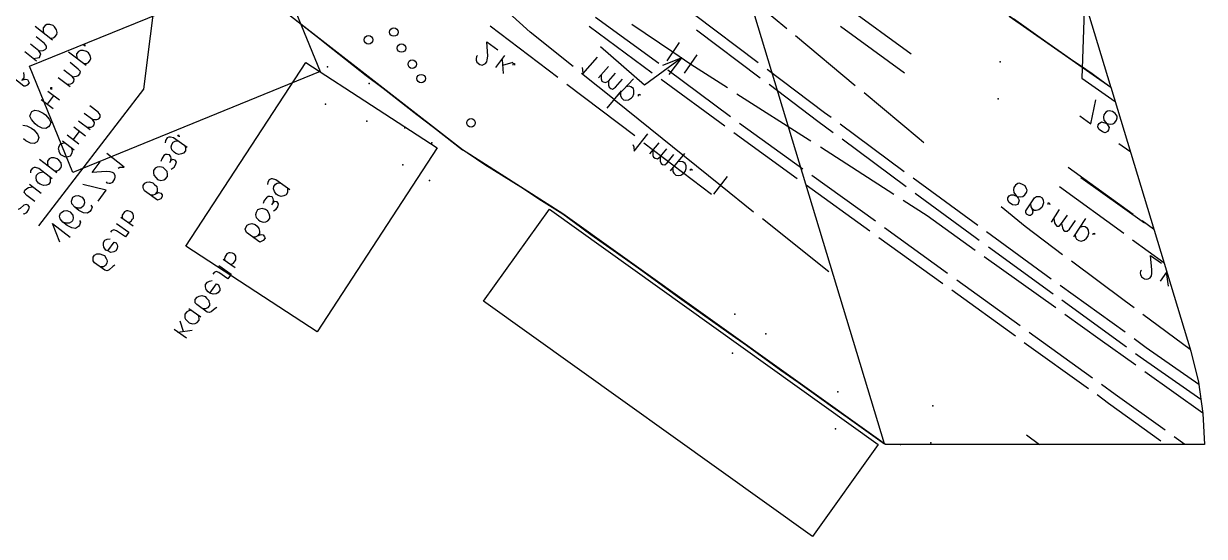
# Model space of a CAD drawing. Header units: metres. Extents: x 5 to 225, y 228 to 542.
# Drawn here: x 170.1 to 225.5, y 228.4 to 252.4 of the extents above; entities that cross this region are included whole.
import ezdxf

# ---------------------------------------------------------------- set-up
doc = ezdxf.new("R2010")
doc.units = ezdxf.units.M
for name, color, linetype in [('BOUNDARY', 7, 'Continuous'), ('BUILDING', 7, 'Continuous'), ('CURB', 7, 'Continuous'), ('ELECTR_CABLE', 7, 'Continuous'), ('GAS', 7, 'Continuous'), ('GRASS', 7, 'Continuous'), ('ROAD', 7, 'Continuous'), ('TREE', 7, 'Continuous'), ('WATER_PIPELINE', 7, 'Continuous')]:
    doc.layers.add(name, color=color, linetype=linetype)

# ---------------------------------------------------------------- blocks, each defined once
blk = doc.blocks.new('МОЛИНИЯ')
blk.add_circle((0, 0), 0.2)

msp = doc.modelspace()

# ---------------------------------------------------------------- linework, layer by layer
at = {"layer": 'BOUNDARY'}
msp.add_lwpolyline([(182.268, 253.054), (183.836, 251.818), (184.608, 251.222), (186.176, 249.986), (186.97, 249.39), (188.538, 248.153), (189.333, 247.557), (190.679, 246.498), (190.679, 246.498), (190.9, 246.365), (191.739, 245.813), (193.417, 244.753), (194.256, 244.202), (195.382, 243.495), (195.382, 243.495), (195.912, 243.098), (196.706, 242.524), (198.318, 241.376), (199.135, 240.802), (200.747, 239.632), (201.563, 239.058), (203.175, 237.91), (203.992, 237.336), (205.603, 236.165), (206.42, 235.591), (208.032, 234.443), (208.827, 233.869), (210.46, 232.699), (117.273, 540.497)], dxfattribs=at)
at = {"layer": 'BUILDING'}
for points in [[(184.012, 250.162), (172.422, 245.438), (170.392, 250.417), (181.983, 255.142)], [(189.497, 246.586), (183.871, 237.96), (177.72, 241.972), (183.345, 250.597)], [(194.759, 243.703), (210.173, 232.677), (207.087, 228.363), (191.673, 239.389)]]:
    msp.add_lwpolyline(points, close=True, dxfattribs=at)
at = {"layer": 'CURB'}
msp.add_lwpolyline([(221.069, 249.424), (220.616, 249.743), (220.196, 250.052), (219.6, 250.471), (219.159, 250.758), (218.563, 251.178), (218.143, 251.487), (217.547, 251.906), (217.106, 252.216), (216.51, 252.635)], dxfattribs=at)
at = {"layer": 'ELECTR_CABLE'}
for points in [[(205.89, 252.171), (204.61, 253.231), (204.61, 253.231), (203.087, 254.534)], [(195.868, 250.405), (193.859, 252.017), (193.859, 252.017), (192.865, 252.922)], [(208.672, 253.209), (211.719, 251.001)], [(199.886, 250.538), (196.927, 252.701)], [(198.627, 252.392), (200.548, 251.09)], [(201.563, 252.834), (204.544, 250.582)], [(191.982, 252.304), (195.161, 249.897)], [(199.576, 250.096), (196.618, 252.282)], [(201.652, 252.127), (204.632, 249.875)], [(209.092, 249.5), (206.288, 251.84)], [(211.41, 250.096), (208.407, 252.282)], [(191.386, 250.913), (191.342, 250.869), (191.342, 250.869), (191.32, 250.758), (191.32, 250.758), (191.32, 250.692), (191.32, 250.692), (191.364, 250.604), (191.364, 250.604), (191.496, 250.493), (191.496, 250.493), (191.607, 250.471), (191.607, 250.471), (191.673, 250.493), (191.673, 250.493), (191.761, 250.538), (191.761, 250.538), (191.827, 250.626), (191.827, 250.626), (191.849, 250.714), (191.849, 250.714), (191.872, 250.891), (191.872, 250.891), (191.827, 251.553), (191.827, 251.553), (192.335, 251.178)], [(200.371, 250.03), (200.967, 250.803), (200.967, 250.803), (199.223, 249.522), (199.223, 249.522), (197.148, 251.332)], [(200.835, 251.531), (200.261, 250.67)], [(192.247, 250.361), (192.666, 250.913)], [(192.6, 250.074), (192.556, 250.736)], [(196.287, 250.361), (196.309, 250.251), (196.309, 250.251), (196.331, 250.052), (196.331, 250.052), (197.016, 250.847)], [(200.967, 250.803), (200.062, 250.449)], [(200.548, 251.09), (201.387, 250.516)], [(201.674, 250.957), (201.078, 250.096)], [(192.578, 250.471), (193.064, 250.604)], [(193.064, 250.471), (193.064, 250.538), (193.064, 250.538), (193.13, 250.538), (193.13, 250.538), (193.13, 250.471)], [(197.06, 249.875), (197.523, 250.405)], [(203.241, 248.043), (200.305, 250.229)], [(201.387, 250.516), (203.109, 249.412)], [(204.963, 250.273), (207.657, 248.242), (207.657, 248.242), (207.966, 248.021)], [(197.788, 248.86), (196.265, 250.074)], [(197.192, 250.03), (197.192, 249.831), (197.192, 249.831), (197.214, 249.721), (197.214, 249.721), (197.28, 249.677), (197.28, 249.677), (197.391, 249.655), (197.391, 249.655), (197.523, 249.721), (197.523, 249.721), (197.854, 250.096)], [(197.523, 249.721), (197.523, 249.522), (197.523, 249.522), (197.567, 249.434), (197.567, 249.434), (197.634, 249.368), (197.634, 249.368), (197.722, 249.345), (197.722, 249.345), (197.854, 249.434), (197.854, 249.434), (198.186, 249.809)], [(197.987, 249.058), (198.693, 249.831)], [(202.976, 247.601), (199.996, 249.787)], [(195.581, 249.566), (198.76, 247.16)], [(198.119, 249.257), (197.457, 248.44)], [(198.097, 249.169), (198.097, 249.036), (198.097, 249.036), (198.141, 248.926), (198.141, 248.926), (198.23, 248.838), (198.23, 248.838), (198.34, 248.816), (198.34, 248.816), (198.473, 248.838), (198.473, 248.838), (198.605, 248.926), (198.605, 248.926), (198.671, 248.992), (198.671, 248.992), (198.715, 249.125), (198.715, 249.125), (198.715, 249.279), (198.715, 249.279), (198.693, 249.368), (198.693, 249.368), (198.583, 249.456), (198.583, 249.456), (198.495, 249.478), (198.495, 249.478), (198.362, 249.456)], [(198.936, 249.014), (198.936, 249.081), (198.936, 249.081), (199.002, 249.103), (199.002, 249.103), (199.002, 249.036)], [(203.55, 249.125), (206.928, 246.961), (206.928, 246.961), (207.016, 246.917)], [(205.052, 249.566), (207.348, 247.844), (207.348, 247.844), (208.054, 247.314)], [(212.315, 246.829), (212.094, 247.005), (212.094, 247.005), (209.511, 249.169)], [(197.788, 248.86), (202.778, 244.842)], [(206.641, 245.592), (203.661, 247.734)], [(208.385, 247.712), (211.388, 245.482)], [(177.786, 246.608), (177.146, 247.049), (177.146, 247.049), (176.992, 247.094), (176.992, 247.094), (176.925, 247.094), (176.925, 247.094), (176.837, 247.049), (176.837, 247.049), (176.771, 246.939), (176.771, 246.939), (176.749, 246.829)], [(177.676, 246.674), (177.698, 246.608), (177.698, 246.608), (177.698, 246.542), (177.698, 246.542), (177.698, 246.453), (177.698, 246.453), (177.61, 246.343), (177.61, 246.343), (177.521, 246.299), (177.521, 246.299), (177.389, 246.277), (177.389, 246.277), (177.257, 246.321), (177.257, 246.321), (177.168, 246.387), (177.168, 246.387), (177.058, 246.498), (177.058, 246.498), (177.036, 246.63), (177.036, 246.63), (177.058, 246.74), (177.058, 246.74), (177.124, 246.851), (177.124, 246.851), (177.212, 246.895), (177.212, 246.895), (177.345, 246.917)], [(177.433, 247.116), (177.367, 247.116), (177.367, 247.116), (177.345, 247.182), (177.345, 247.182), (177.411, 247.182)], [(198.671, 246.74), (198.715, 246.63), (198.715, 246.63), (198.738, 246.431), (198.738, 246.431), (199.378, 247.248)], [(206.376, 245.129), (203.396, 247.292)], [(208.474, 247.005), (211.476, 244.776)], [(199.179, 246.829), (202.358, 244.422)], [(199.466, 246.299), (199.908, 246.829)], [(199.599, 246.453), (199.599, 246.233), (199.599, 246.233), (199.643, 246.144), (199.643, 246.144), (199.709, 246.1), (199.709, 246.1), (199.819, 246.078), (199.819, 246.078), (199.952, 246.166), (199.952, 246.166), (200.261, 246.542)], [(200.437, 245.504), (201.1, 246.321)], [(207.458, 246.63), (210.902, 244.422)], [(177.014, 245.99), (177.036, 246.1), (177.036, 246.1), (177.014, 246.166), (177.014, 246.166), (176.947, 246.255), (176.947, 246.255), (176.837, 246.277), (176.837, 246.277), (176.771, 246.277), (176.771, 246.277), (176.683, 246.233), (176.683, 246.233), (176.594, 246.078), (176.594, 246.078), (176.55, 245.946)], [(177.036, 245.592), (177.168, 245.681), (177.168, 245.681), (177.234, 245.791), (177.234, 245.791), (177.279, 245.924), (177.279, 245.924), (177.212, 246.012), (177.212, 246.012), (177.102, 246.034), (177.102, 246.034), (177.014, 245.99), (177.014, 245.99), (176.947, 245.879)], [(199.952, 246.166), (199.952, 245.968), (199.952, 245.968), (199.996, 245.857), (199.996, 245.857), (200.062, 245.813), (200.062, 245.813), (200.173, 245.791), (200.173, 245.791), (200.283, 245.879), (200.283, 245.879), (200.592, 246.277)], [(200.548, 245.614), (200.548, 245.482), (200.548, 245.482), (200.592, 245.394), (200.592, 245.394), (200.68, 245.305), (200.68, 245.305), (200.791, 245.283), (200.791, 245.283), (200.923, 245.305), (200.923, 245.305), (201.056, 245.394), (201.056, 245.394), (201.122, 245.482), (201.122, 245.482), (201.166, 245.614), (201.166, 245.614), (201.166, 245.747), (201.166, 245.747), (201.122, 245.857), (201.122, 245.857), (201.011, 245.924), (201.011, 245.924), (200.923, 245.946), (200.923, 245.946), (200.791, 245.924)], [(176.771, 245.129), (176.859, 245.239), (176.859, 245.239), (176.859, 245.35), (176.859, 245.35), (176.837, 245.482), (176.837, 245.482), (176.727, 245.592), (176.727, 245.592), (176.66, 245.659), (176.66, 245.659), (176.506, 245.703), (176.506, 245.703), (176.373, 245.681), (176.373, 245.681), (176.285, 245.637), (176.285, 245.637), (176.197, 245.526), (176.197, 245.526), (176.197, 245.416), (176.197, 245.416), (176.219, 245.305), (176.219, 245.305), (176.329, 245.173), (176.329, 245.173), (176.396, 245.107), (176.396, 245.107), (176.55, 245.063), (176.55, 245.063), (176.683, 245.085), (176.683, 245.085), (176.771, 245.129)], [(201.365, 245.526), (201.365, 245.592), (201.365, 245.592), (201.431, 245.592), (201.431, 245.592), (201.431, 245.526)], [(203.087, 245.239), (202.446, 244.422)], [(210.041, 243.142), (207.061, 245.283)], [(211.807, 245.173), (214.832, 242.965)], [(219.07, 245.681), (222.117, 243.473)], [(222.647, 243.054), (219.667, 245.173)], [(176.064, 244.378), (176.197, 244.378), (176.197, 244.378), (176.285, 244.422), (176.285, 244.422), (176.44, 244.489), (176.44, 244.489), (176.55, 244.466), (176.55, 244.466), (176.616, 244.378), (176.616, 244.378), (176.616, 244.312), (176.616, 244.312), (176.55, 244.202), (176.55, 244.202), (176.462, 244.157), (176.462, 244.157), (176.396, 244.135), (176.396, 244.135), (175.777, 244.577), (175.777, 244.577), (175.733, 244.665), (175.733, 244.665), (175.711, 244.731), (175.711, 244.731), (175.711, 244.82), (175.711, 244.82), (175.799, 244.93), (175.799, 244.93), (175.888, 244.974), (175.888, 244.974), (176.02, 244.996), (176.02, 244.996), (176.175, 244.952), (176.175, 244.952), (176.241, 244.886), (176.241, 244.886), (176.351, 244.776), (176.351, 244.776), (176.373, 244.643), (176.373, 244.643), (176.373, 244.533), (176.373, 244.533), (176.285, 244.422)], [(182.599, 244.621), (181.937, 245.085), (181.937, 245.085), (181.782, 245.129), (181.782, 245.129), (181.716, 245.129), (181.716, 245.129), (181.628, 245.085), (181.628, 245.085), (181.562, 244.974), (181.562, 244.974), (181.54, 244.864)], [(182.467, 244.709), (182.489, 244.643), (182.489, 244.643), (182.489, 244.577), (182.489, 244.577), (182.489, 244.489), (182.489, 244.489), (182.423, 244.378), (182.423, 244.378), (182.312, 244.334), (182.312, 244.334), (182.18, 244.312), (182.18, 244.312), (182.047, 244.356), (182.047, 244.356), (181.959, 244.422), (181.959, 244.422), (181.871, 244.533), (181.871, 244.533), (181.827, 244.665), (181.827, 244.665), (181.849, 244.776), (181.849, 244.776), (181.915, 244.886), (181.915, 244.886), (182.003, 244.93), (182.003, 244.93), (182.136, 244.952)], [(202.778, 244.842), (204.323, 243.583)], [(209.776, 242.678), (206.796, 244.842)], [(221.676, 242.568), (218.673, 244.753)], [(181.804, 244.025), (181.827, 244.135), (181.827, 244.135), (181.804, 244.202), (181.804, 244.202), (181.76, 244.29), (181.76, 244.29), (181.65, 244.312), (181.65, 244.312), (181.584, 244.312), (181.584, 244.312), (181.495, 244.246), (181.495, 244.246), (181.385, 244.113), (181.385, 244.113), (181.341, 243.981)], [(181.827, 243.628), (181.959, 243.716), (181.959, 243.716), (182.025, 243.826), (182.025, 243.826), (182.069, 243.959), (182.069, 243.959), (182.003, 244.047), (182.003, 244.047), (181.893, 244.069), (181.893, 244.069), (181.804, 244.025), (181.804, 244.025), (181.738, 243.915)], [(211.344, 244.135), (212.469, 243.407), (212.469, 243.407), (214.721, 241.795)], [(211.895, 244.466), (214.721, 242.391), (214.721, 242.391), (214.898, 242.259)], [(175.005, 243.098), (175.071, 243.098), (175.071, 243.098), (175.159, 243.142), (175.159, 243.142), (175.225, 243.252), (175.225, 243.252), (175.27, 243.296), (175.27, 243.296), (175.27, 243.407), (175.27, 243.407), (175.248, 243.473), (175.248, 243.473), (175.203, 243.561), (175.203, 243.561), (175.115, 243.605), (175.115, 243.605), (175.005, 243.628), (175.005, 243.628), (174.938, 243.628), (174.938, 243.628), (174.85, 243.583), (174.85, 243.583), (174.74, 243.429), (174.74, 243.429), (174.74, 243.341), (174.74, 243.341), (174.762, 243.274)], [(181.562, 243.164), (181.65, 243.274), (181.65, 243.274), (181.65, 243.385), (181.65, 243.385), (181.628, 243.495), (181.628, 243.495), (181.54, 243.628), (181.54, 243.628), (181.451, 243.694), (181.451, 243.694), (181.297, 243.738), (181.297, 243.738), (181.164, 243.716), (181.164, 243.716), (181.076, 243.672), (181.076, 243.672), (181.01, 243.561), (181.01, 243.561), (180.988, 243.451), (180.988, 243.451), (181.01, 243.318), (181.01, 243.318), (181.12, 243.208), (181.12, 243.208), (181.208, 243.142), (181.208, 243.142), (181.341, 243.098), (181.341, 243.098), (181.473, 243.12), (181.473, 243.12), (181.562, 243.164)], [(218.806, 241.574), (217.061, 242.899), (217.061, 242.899), (215.936, 243.826)], [(174.475, 243.031), (175.049, 242.634), (175.049, 242.634), (174.894, 242.413), (174.894, 242.413), (174.475, 242.7), (174.475, 242.7), (174.342, 242.744), (174.342, 242.744), (174.232, 242.7), (174.232, 242.7), (174.188, 242.634)], [(175.248, 242.921), (174.674, 243.318)], [(180.855, 242.413), (180.988, 242.413), (180.988, 242.413), (181.076, 242.457), (181.076, 242.457), (181.253, 242.524), (181.253, 242.524), (181.341, 242.502), (181.341, 242.502), (181.407, 242.413), (181.407, 242.413), (181.429, 242.347), (181.429, 242.347), (181.341, 242.237), (181.341, 242.237), (181.253, 242.192), (181.253, 242.192), (181.186, 242.17), (181.186, 242.17), (180.568, 242.612), (180.568, 242.612), (180.524, 242.7), (180.524, 242.7), (180.502, 242.767), (180.502, 242.767), (180.524, 242.855), (180.524, 242.855), (180.59, 242.965), (180.59, 242.965), (180.679, 243.009), (180.679, 243.009), (180.811, 243.031), (180.811, 243.031), (180.966, 242.987), (180.966, 242.987), (181.054, 242.921), (181.054, 242.921), (181.142, 242.811), (181.142, 242.811), (181.164, 242.678), (181.164, 242.678), (181.164, 242.568), (181.164, 242.568), (181.076, 242.457)], [(204.742, 243.274), (207.855, 240.78)], [(222.537, 243.186), (223.076, 242.795)], [(213.419, 240.691), (210.46, 242.833)], [(215.251, 242.656), (218.276, 240.448)], [(174.055, 241.751), (174.364, 242.17), (174.364, 242.17), (174.453, 242.126), (174.453, 242.126), (174.497, 242.038), (174.497, 242.038), (174.519, 241.972), (174.519, 241.972), (174.497, 241.861), (174.497, 241.861), (174.431, 241.751), (174.431, 241.751), (174.342, 241.707), (174.342, 241.707), (174.21, 241.685), (174.21, 241.685), (174.055, 241.751), (174.055, 241.751), (173.967, 241.795), (173.967, 241.795), (173.879, 241.928), (173.879, 241.928), (173.857, 242.038), (173.857, 242.038), (173.857, 242.148), (173.857, 242.148), (173.923, 242.259), (173.923, 242.259), (174.033, 242.303), (174.033, 242.303), (174.166, 242.325)], [(213.198, 240.206), (210.196, 242.369)], [(215.339, 241.95), (218.364, 239.742)], [(223.563, 241.187), (222.095, 242.259)], [(174.387, 241.089), (174.298, 241.022), (174.298, 241.022), (174.122, 240.868), (174.122, 240.868), (174.033, 240.824), (174.033, 240.824), (173.923, 240.846), (173.923, 240.846), (173.437, 241.199), (173.437, 241.199), (173.371, 241.287), (173.371, 241.287), (173.371, 241.354), (173.371, 241.354), (173.371, 241.464), (173.371, 241.464), (173.437, 241.552), (173.437, 241.552), (173.548, 241.619), (173.548, 241.619), (173.68, 241.619), (173.68, 241.619), (173.813, 241.574), (173.813, 241.574), (173.901, 241.53), (173.901, 241.53), (173.989, 241.398), (173.989, 241.398), (174.011, 241.332), (174.011, 241.332), (174.033, 241.265), (174.033, 241.265), (174.011, 241.177), (174.011, 241.177), (173.945, 241.067), (173.945, 241.067), (173.857, 241), (173.857, 241), (173.724, 241)], [(180.038, 240.956), (179.464, 241.354)], [(179.795, 241.133), (179.862, 241.133), (179.862, 241.133), (179.95, 241.177), (179.95, 241.177), (180.038, 241.287), (180.038, 241.287), (180.06, 241.332), (180.06, 241.332), (180.06, 241.442), (180.06, 241.442), (180.06, 241.508), (180.06, 241.508), (179.994, 241.596), (179.994, 241.596), (179.906, 241.641), (179.906, 241.641), (179.795, 241.663), (179.795, 241.663), (179.729, 241.663), (179.729, 241.663), (179.641, 241.619), (179.641, 241.619), (179.553, 241.464), (179.553, 241.464), (179.53, 241.376), (179.53, 241.376), (179.553, 241.309)], [(215.141, 241.486), (218.496, 239.102)], [(222.515, 240.846), (222.47, 240.802), (222.47, 240.802), (222.448, 240.713), (222.448, 240.713), (222.47, 240.647), (222.47, 240.647), (222.515, 240.537), (222.515, 240.537), (222.647, 240.448), (222.647, 240.448), (222.757, 240.426), (222.757, 240.426), (222.824, 240.448), (222.824, 240.448), (222.912, 240.493), (222.912, 240.493), (222.978, 240.581), (222.978, 240.581), (223, 240.691), (223, 240.691), (223, 240.868), (223, 240.868), (222.934, 241.53), (222.934, 241.53), (223.442, 241.177)], [(179.266, 241.067), (179.84, 240.669), (179.84, 240.669), (179.685, 240.448), (179.685, 240.448), (179.266, 240.735), (179.266, 240.735), (179.133, 240.78), (179.133, 240.78), (179.045, 240.735), (179.045, 240.735), (178.979, 240.669)], [(222.161, 239.08), (221.698, 239.433), (221.698, 239.433), (219.225, 241.265)], [(223.398, 240.338), (223.692, 240.763)], [(223.773, 240.095), (223.685, 240.758)], [(178.846, 239.764), (179.155, 240.206), (179.155, 240.206), (179.243, 240.161), (179.243, 240.161), (179.288, 240.073), (179.288, 240.073), (179.31, 240.007), (179.31, 240.007), (179.31, 239.896), (179.31, 239.896), (179.221, 239.786), (179.221, 239.786), (179.133, 239.742), (179.133, 239.742), (179.001, 239.72), (179.001, 239.72), (178.846, 239.764), (178.846, 239.764), (178.758, 239.83), (178.758, 239.83), (178.669, 239.941), (178.669, 239.941), (178.647, 240.073), (178.647, 240.073), (178.647, 240.184), (178.647, 240.184), (178.736, 240.294), (178.736, 240.294), (178.824, 240.338), (178.824, 240.338), (178.956, 240.36)], [(216.819, 238.241), (213.86, 240.382)], [(179.177, 239.102), (179.089, 239.058), (179.089, 239.058), (178.912, 238.903), (178.912, 238.903), (178.824, 238.859), (178.824, 238.859), (178.714, 238.881), (178.714, 238.881), (178.228, 239.234), (178.228, 239.234), (178.162, 239.323), (178.162, 239.323), (178.162, 239.389), (178.162, 239.389), (178.162, 239.477), (178.162, 239.477), (178.25, 239.587), (178.25, 239.587), (178.338, 239.632), (178.338, 239.632), (178.471, 239.654), (178.471, 239.654), (178.625, 239.61), (178.625, 239.61), (178.692, 239.543), (178.692, 239.543), (178.802, 239.433), (178.802, 239.433), (178.802, 239.367), (178.802, 239.367), (178.824, 239.3), (178.824, 239.3), (178.824, 239.19), (178.824, 239.19), (178.736, 239.08), (178.736, 239.08), (178.647, 239.035), (178.647, 239.035), (178.515, 239.035)], [(216.598, 237.755), (213.617, 239.919)], [(218.695, 240.139), (221.742, 237.954)], [(218.783, 239.455), (221.808, 237.247)], [(177.985, 238.969), (177.853, 238.947), (177.853, 238.947), (177.764, 238.903), (177.764, 238.903), (177.676, 238.793), (177.676, 238.793), (177.676, 238.682), (177.676, 238.682), (177.676, 238.616), (177.676, 238.616), (177.698, 238.55), (177.698, 238.55), (177.808, 238.439), (177.808, 238.439), (177.875, 238.373), (177.875, 238.373), (178.029, 238.329), (178.029, 238.329), (178.162, 238.351), (178.162, 238.351), (178.25, 238.395), (178.25, 238.395), (178.338, 238.506), (178.338, 238.506), (178.338, 238.594), (178.338, 238.594), (178.316, 238.726)], [(178.427, 238.638), (177.853, 239.035)], [(218.916, 238.793), (220.572, 237.6), (220.572, 237.6), (222.25, 236.408)], [(224.793, 237.124), (222.581, 238.771)], [(177.742, 237.667), (177.168, 238.064)], [(178.007, 238.02), (177.345, 237.932)], [(177.61, 237.976), (177.455, 238.462)], [(220.02, 235.282), (217.017, 237.446)], [(220.218, 235.79), (217.238, 237.932)], [(222.161, 237.645), (222.735, 237.225), (225.191, 235.509)], [(222.227, 236.938), (222.448, 236.784), (225.294, 234.798)], [(222.669, 236.099), (225.388, 234.154)], [(223.618, 233.34), (221.278, 235.017), (221.278, 235.017), (220.638, 235.481)], [(223.42, 232.832), (220.969, 234.598), (220.969, 234.598), (220.439, 234.995)], [(217.128, 233.119), (217.724, 232.677)], [(224.546, 232.677), (224.038, 233.031)]]:
    msp.add_lwpolyline(points, dxfattribs=at)
at = {"layer": 'GAS'}
for points in [[(219.841, 253.481), (219.711, 249.853), (221.271, 248.759)], [(219.622, 248.087), (220.13, 247.712), (220.13, 247.712), (220.373, 248.838)], [(220.528, 247.447), (220.461, 247.557), (220.461, 247.557), (220.483, 247.668), (220.483, 247.668), (220.528, 247.734), (220.528, 247.734), (220.638, 247.8), (220.638, 247.8), (220.726, 247.778), (220.726, 247.778), (220.903, 247.734), (220.903, 247.734), (221.035, 247.69), (221.035, 247.69), (221.168, 247.712), (221.168, 247.712), (221.256, 247.778), (221.256, 247.778), (221.344, 247.888), (221.344, 247.888), (221.366, 247.999), (221.366, 247.999), (221.366, 248.065), (221.366, 248.065), (221.278, 248.197), (221.278, 248.197), (221.146, 248.286), (221.146, 248.286), (220.991, 248.33), (220.991, 248.33), (220.925, 248.308), (220.925, 248.308), (220.837, 248.264), (220.837, 248.264), (220.748, 248.131), (220.748, 248.131), (220.726, 248.021), (220.726, 248.021), (220.748, 247.888), (220.748, 247.888), (220.837, 247.778), (220.837, 247.778), (220.947, 247.623), (220.947, 247.623), (220.991, 247.535), (220.991, 247.535), (220.969, 247.425), (220.969, 247.425), (220.925, 247.359), (220.925, 247.359), (220.815, 247.292), (220.815, 247.292), (220.682, 247.336), (220.682, 247.336), (220.528, 247.447)], [(221.455, 246.785), (221.963, 246.431), (221.968, 246.456)], [(216.311, 244.025), (216.245, 244.135), (216.245, 244.135), (216.245, 244.246), (216.245, 244.246), (216.311, 244.334), (216.311, 244.334), (216.399, 244.378), (216.399, 244.378), (216.51, 244.378), (216.51, 244.378), (216.686, 244.312), (216.686, 244.312), (216.819, 244.29), (216.819, 244.29), (216.951, 244.312), (216.951, 244.312), (217.039, 244.378), (217.039, 244.378), (217.128, 244.489), (217.128, 244.489), (217.15, 244.599), (217.15, 244.599), (217.128, 244.665), (217.128, 244.665), (217.061, 244.798), (217.061, 244.798), (216.907, 244.886), (216.907, 244.886), (216.774, 244.93), (216.774, 244.93), (216.708, 244.908), (216.708, 244.908), (216.598, 244.842), (216.598, 244.842), (216.532, 244.731), (216.532, 244.731), (216.51, 244.621), (216.51, 244.621), (216.532, 244.489), (216.532, 244.489), (216.598, 244.378), (216.598, 244.378), (216.73, 244.224), (216.73, 244.224), (216.774, 244.135), (216.774, 244.135), (216.752, 244.025), (216.752, 244.025), (216.708, 243.937), (216.708, 243.937), (216.598, 243.892), (216.598, 243.892), (216.465, 243.915), (216.465, 243.915), (216.311, 244.025)], [(217.304, 243.959), (217.326, 243.826), (217.326, 243.826), (217.371, 243.738), (217.371, 243.738), (217.415, 243.583), (217.415, 243.583), (217.393, 243.473), (217.393, 243.473), (217.304, 243.407), (217.304, 243.407), (217.238, 243.407), (217.238, 243.407), (217.128, 243.473), (217.128, 243.473), (217.084, 243.561), (217.084, 243.561), (217.084, 243.628), (217.084, 243.628), (217.503, 244.246), (217.503, 244.246), (217.591, 244.312), (217.591, 244.312), (217.658, 244.312), (217.658, 244.312), (217.746, 244.312), (217.746, 244.312), (217.856, 244.246), (217.856, 244.246), (217.9, 244.135), (217.9, 244.135), (217.922, 244.003), (217.922, 244.003), (217.878, 243.87), (217.878, 243.87), (217.834, 243.782), (217.834, 243.782), (217.702, 243.672), (217.702, 243.672), (217.569, 243.65), (217.569, 243.65), (217.481, 243.65), (217.481, 243.65), (217.371, 243.738)], [(218.143, 243.937), (218.143, 244.003), (218.143, 244.003), (218.187, 244.003), (218.187, 244.003), (218.209, 243.937)], [(218.298, 243.098), (218.673, 243.694)], [(218.408, 243.274), (218.43, 243.076), (218.43, 243.076), (218.474, 242.987), (218.474, 242.987), (218.541, 242.921), (218.541, 242.921), (218.651, 242.921), (218.651, 242.921), (218.761, 243.031), (218.761, 243.031), (219.048, 243.429)], [(218.761, 243.031), (218.806, 242.833), (218.806, 242.833), (218.85, 242.722), (218.85, 242.722), (218.916, 242.678), (218.916, 242.678), (219.026, 242.678), (219.026, 242.678), (219.137, 242.767), (219.137, 242.767), (219.424, 243.186)], [(219.335, 242.413), (219.909, 243.274)], [(219.402, 242.524), (219.424, 242.391), (219.424, 242.391), (219.468, 242.303), (219.468, 242.303), (219.578, 242.237), (219.578, 242.237), (219.689, 242.215), (219.689, 242.215), (219.821, 242.259), (219.821, 242.259), (219.931, 242.347), (219.931, 242.347), (219.998, 242.435), (219.998, 242.435), (220.042, 242.59), (220.042, 242.59), (220.02, 242.722), (220.02, 242.722), (219.976, 242.811), (219.976, 242.811), (219.865, 242.877), (219.865, 242.877), (219.755, 242.899), (219.755, 242.899), (219.622, 242.855)], [(220.241, 242.502), (220.241, 242.568), (220.241, 242.568), (220.307, 242.59), (220.307, 242.59), (220.307, 242.524)]]:
    msp.add_lwpolyline(points, dxfattribs=at)
at = {"layer": 'GRASS'}
msp.add_lwpolyline([(216.311, 252.767), (221.069, 249.426), (224.817, 237.046), (225.178, 235.599), (225.393, 234.123), (225.458, 232.677), (214.655, 232.677), (210.505, 232.677), (198.186, 241.486), (195.382, 243.495), (190.679, 246.498), (183.526, 252.061), (178.714, 255.814)], dxfattribs=at)
at = {"layer": 'ROAD'}
msp.add_lwpolyline([(216.367, 264.956), (221.072, 249.417), (218.187, 251.443), (216.311, 252.767)], dxfattribs=at)
at = {"layer": 'TREE'}
for p in [(184.354, 250.38), (215.88, 250.623), (186.308, 249.607), (184.263, 248.639), (215.789, 248.882), (186.205, 247.844), (187.975, 247.532), (189.244, 246.825), (187.883, 245.791), (189.142, 245.063), (203.447, 238.784), (204.903, 237.856), (203.337, 236.96), (208.275, 235.147), (212.723, 234.484), (208.172, 233.406), (211.211, 232.677), (212.632, 232.744)]:
    msp.add_point(p, dxfattribs=at)
at = {"layer": 'WATER_PIPELINE'}
for points in [[(179.332, 275.97), (179.199, 276.942), (175.733, 249.345), (170.815, 242.933)], [(171.362, 251.73), (171.494, 251.752), (171.494, 251.752), (171.583, 251.796), (171.583, 251.796), (171.671, 251.906), (171.671, 251.906), (171.693, 251.995), (171.693, 251.995), (171.649, 252.127), (171.649, 252.127), (171.561, 252.26), (171.561, 252.26), (171.494, 252.326), (171.494, 252.326), (171.34, 252.37), (171.34, 252.37), (171.207, 252.37), (171.207, 252.37), (171.119, 252.326), (171.119, 252.326), (171.031, 252.216), (171.031, 252.216), (171.031, 252.105), (171.031, 252.105), (171.053, 251.973)], [(171.472, 251.641), (170.656, 252.282)], [(170.567, 250.781), (170.766, 250.803), (170.766, 250.803), (170.854, 250.825), (170.854, 250.825), (170.898, 250.913), (170.898, 250.913), (170.92, 251.001), (170.92, 251.001), (170.832, 251.134), (170.832, 251.134), (170.435, 251.443)], [(170.832, 251.134), (171.031, 251.156), (171.031, 251.156), (171.119, 251.2), (171.119, 251.2), (171.185, 251.266), (171.185, 251.266), (171.185, 251.354), (171.185, 251.354), (171.097, 251.487), (171.097, 251.487), (170.7, 251.796)], [(173.018, 251.377), (172.952, 251.377), (172.952, 251.377), (172.929, 251.443), (172.929, 251.443), (172.996, 251.443)], [(170.722, 250.648), (170.17, 251.09)], [(173.04, 250.449), (172.223, 251.067)], [(172.929, 250.538), (173.062, 250.538), (173.062, 250.538), (173.15, 250.582), (173.15, 250.582), (173.239, 250.692), (173.239, 250.692), (173.261, 250.781), (173.261, 250.781), (173.239, 250.913), (173.239, 250.913), (173.15, 251.045), (173.15, 251.045), (173.062, 251.112), (173.062, 251.112), (172.907, 251.156), (172.907, 251.156), (172.775, 251.156), (172.775, 251.156), (172.687, 251.112), (172.687, 251.112), (172.598, 251.001), (172.598, 251.001), (172.598, 250.913), (172.598, 250.913), (172.62, 250.781)], [(172.135, 249.566), (172.333, 249.588), (172.333, 249.588), (172.422, 249.632), (172.422, 249.632), (172.466, 249.699), (172.466, 249.699), (172.488, 249.809), (172.488, 249.809), (172.4, 249.919), (172.4, 249.919), (172.002, 250.229)], [(172.4, 249.919), (172.598, 249.942), (172.598, 249.942), (172.687, 249.986), (172.687, 249.986), (172.753, 250.052), (172.753, 250.052), (172.775, 250.162), (172.775, 250.162), (172.665, 250.273), (172.665, 250.273), (172.289, 250.582)], [(170.037, 249.765), (170.192, 249.809), (170.192, 249.809), (170.302, 249.787), (170.302, 249.787), (170.346, 249.699), (170.346, 249.699), (170.369, 249.632), (170.369, 249.632), (170.28, 249.522), (170.28, 249.522), (170.192, 249.478), (170.192, 249.478), (170.126, 249.478), (170.126, 249.478), (169.53, 249.942)], [(170.104, 250.118), (170.126, 249.986), (170.126, 249.986), (170.126, 249.875), (170.126, 249.875), (170.037, 249.765)], [(172.289, 249.456), (171.737, 249.875)], [(171.804, 248.816), (171.252, 249.235)], [(171.45, 249.345), (171.384, 249.345), (171.384, 249.345), (171.384, 249.412), (171.384, 249.412), (171.45, 249.412)], [(171.494, 248.418), (170.943, 248.838)], [(171.23, 248.639), (171.517, 249.014)], [(173.349, 247.91), (173.548, 247.91), (173.548, 247.91), (173.636, 247.955), (173.636, 247.955), (173.702, 248.021), (173.702, 248.021), (173.702, 248.131), (173.702, 248.131), (173.614, 248.264), (173.614, 248.264), (173.216, 248.551)], [(171.274, 247.579), (171.163, 247.491), (171.163, 247.491), (170.987, 247.513), (170.987, 247.513), (170.766, 247.623), (170.766, 247.623), (170.656, 247.712), (170.656, 247.712), (170.479, 247.91), (170.479, 247.91), (170.413, 248.065), (170.413, 248.065), (170.457, 248.197), (170.457, 248.197), (170.501, 248.286), (170.501, 248.286), (170.633, 248.352), (170.633, 248.352), (170.81, 248.33), (170.81, 248.33), (171.031, 248.22), (171.031, 248.22), (171.141, 248.131), (171.141, 248.131), (171.318, 247.933), (171.318, 247.933), (171.384, 247.778), (171.384, 247.778), (171.34, 247.646), (171.34, 247.646), (171.274, 247.579)], [(173.084, 247.557), (173.283, 247.557), (173.283, 247.557), (173.371, 247.601), (173.371, 247.601), (173.415, 247.668), (173.415, 247.668), (173.437, 247.778), (173.437, 247.778), (173.349, 247.91), (173.349, 247.91), (172.952, 248.197)], [(170.082, 247.646), (170.258, 247.623), (170.258, 247.623), (170.479, 247.513), (170.479, 247.513), (170.589, 247.425), (170.589, 247.425), (170.766, 247.226), (170.766, 247.226), (170.832, 247.072), (170.832, 247.072), (170.788, 246.939), (170.788, 246.939), (170.744, 246.873)], [(173.018, 247.138), (172.466, 247.557)], [(173.239, 247.425), (172.687, 247.844)], [(170.744, 246.873), (170.611, 246.785), (170.611, 246.785), (170.435, 246.807), (170.435, 246.807), (170.214, 246.917), (170.214, 246.917), (170.104, 247.005)], [(172.488, 246.475), (171.936, 246.895)], [(172.709, 246.762), (172.157, 247.182)], [(172.444, 246.961), (172.731, 247.359)], [(172.068, 246.807), (171.936, 246.785), (171.936, 246.785), (171.826, 246.762), (171.826, 246.762), (171.759, 246.652), (171.759, 246.652), (171.737, 246.542), (171.737, 246.542), (171.759, 246.475), (171.759, 246.475), (171.759, 246.409), (171.759, 246.409), (171.848, 246.277), (171.848, 246.277), (171.936, 246.233), (171.936, 246.233), (172.068, 246.166), (172.068, 246.166), (172.201, 246.188), (172.201, 246.188), (172.311, 246.211), (172.311, 246.211), (172.378, 246.321), (172.378, 246.321), (172.4, 246.431), (172.4, 246.431), (172.378, 246.564)], [(174.541, 245.637), (174.629, 245.681), (174.629, 245.681), (174.828, 245.681), (174.828, 245.681), (174.011, 246.321)], [(171.671, 245.416), (170.854, 246.034)], [(171.561, 245.504), (171.693, 245.504), (171.693, 245.504), (171.781, 245.548), (171.781, 245.548), (171.87, 245.659), (171.87, 245.659), (171.892, 245.747), (171.892, 245.747), (171.87, 245.879), (171.87, 245.879), (171.759, 246.012), (171.759, 246.012), (171.693, 246.078), (171.693, 246.078), (171.539, 246.122), (171.539, 246.122), (171.406, 246.122), (171.406, 246.122), (171.318, 246.078), (171.318, 246.078), (171.23, 245.968), (171.23, 245.968), (171.23, 245.879), (171.23, 245.879), (171.252, 245.747)], [(173.989, 244.996), (174.011, 244.952), (174.011, 244.952), (174.122, 244.93), (174.122, 244.93), (174.188, 244.93), (174.188, 244.93), (174.298, 244.974), (174.298, 244.974), (174.387, 245.129), (174.387, 245.129), (174.409, 245.217), (174.409, 245.217), (174.409, 245.283), (174.409, 245.283), (174.342, 245.394), (174.342, 245.394), (174.276, 245.438), (174.276, 245.438), (174.166, 245.46), (174.166, 245.46), (173.989, 245.482), (173.989, 245.482), (173.327, 245.438), (173.327, 245.438), (173.702, 245.924)], [(171.45, 245.129), (170.832, 245.614), (170.832, 245.614), (170.678, 245.659), (170.678, 245.659), (170.611, 245.659), (170.611, 245.659), (170.523, 245.614), (170.523, 245.614), (170.435, 245.504), (170.435, 245.504), (170.435, 245.416)], [(171.34, 245.217), (171.362, 245.151), (171.362, 245.151), (171.362, 245.085), (171.362, 245.085), (171.362, 244.974), (171.362, 244.974), (171.274, 244.864), (171.274, 244.864), (171.185, 244.842), (171.185, 244.842), (171.053, 244.82), (171.053, 244.82), (170.898, 244.886), (170.898, 244.886), (170.81, 244.93), (170.81, 244.93), (170.722, 245.063), (170.722, 245.063), (170.7, 245.195), (170.7, 245.195), (170.722, 245.305), (170.722, 245.305), (170.81, 245.394), (170.81, 245.394), (170.898, 245.438), (170.898, 245.438), (171.031, 245.46)], [(170.633, 244.069), (170.258, 244.356), (170.258, 244.356), (170.148, 244.489), (170.148, 244.489), (170.17, 244.599), (170.17, 244.599), (170.258, 244.687), (170.258, 244.687), (170.346, 244.731), (170.346, 244.731), (170.545, 244.753)], [(170.943, 244.444), (170.391, 244.864)], [(173.614, 244.091), (173.989, 244.599), (173.989, 244.599), (172.885, 244.864)], [(173.261, 243.892), (173.327, 243.804), (173.327, 243.804), (173.283, 243.672), (173.283, 243.672), (173.216, 243.605), (173.216, 243.605), (173.106, 243.517), (173.106, 243.517), (172.929, 243.539), (172.929, 243.539), (172.709, 243.65), (172.709, 243.65), (172.51, 243.804), (172.51, 243.804), (172.378, 243.959), (172.378, 243.959), (172.355, 244.091), (172.355, 244.091), (172.4, 244.224), (172.4, 244.224), (172.422, 244.268), (172.422, 244.268), (172.554, 244.334), (172.554, 244.334), (172.687, 244.356), (172.687, 244.356), (172.819, 244.29), (172.819, 244.29), (172.863, 244.268), (172.863, 244.268), (172.952, 244.135), (172.952, 244.135), (172.974, 244.003), (172.974, 244.003), (172.929, 243.87), (172.929, 243.87), (172.907, 243.848), (172.907, 243.848), (172.797, 243.76), (172.797, 243.76), (172.665, 243.76), (172.665, 243.76), (172.51, 243.804)], [(170.092, 243.506), (170.148, 243.495), (170.258, 243.561), (170.346, 243.672), (170.391, 243.804), (170.324, 243.892), (170.236, 243.937), (170.126, 243.892), (169.949, 243.738), (169.861, 243.694), (169.857, 243.695)], [(172.731, 243.186), (172.775, 243.098), (172.775, 243.098), (172.731, 242.965), (172.731, 242.965), (172.687, 242.899), (172.687, 242.899), (172.554, 242.811), (172.554, 242.811), (172.378, 242.833), (172.378, 242.833), (172.157, 242.943), (172.157, 242.943), (171.958, 243.098), (171.958, 243.098), (171.826, 243.252), (171.826, 243.252), (171.804, 243.385), (171.804, 243.385), (171.848, 243.517), (171.848, 243.517), (171.892, 243.561), (171.892, 243.561), (172.002, 243.628), (172.002, 243.628), (172.135, 243.65), (172.135, 243.65), (172.289, 243.583), (172.289, 243.583), (172.311, 243.561), (172.311, 243.561), (172.422, 243.429), (172.422, 243.429), (172.444, 243.296), (172.444, 243.296), (172.4, 243.164), (172.4, 243.164), (172.355, 243.12), (172.355, 243.12), (172.245, 243.054), (172.245, 243.054), (172.113, 243.054), (172.113, 243.054), (171.958, 243.098)], [(171.815, 242.158), (171.472, 243.031), (172.289, 242.391)]]:
    msp.add_lwpolyline(points, dxfattribs=at)

# ---------------------------------------------------------------- block references
at = {"layer": 'BUSH'}
for p in [(186.283, 251.652), (187.463, 252.019), (187.822, 251.269), (188.332, 250.515), (188.749, 249.834), (191.084, 247.76)]:
    msp.add_blockref('МОЛИНИЯ', p, dxfattribs=at)

doc.saveas('drawing.dxf')
